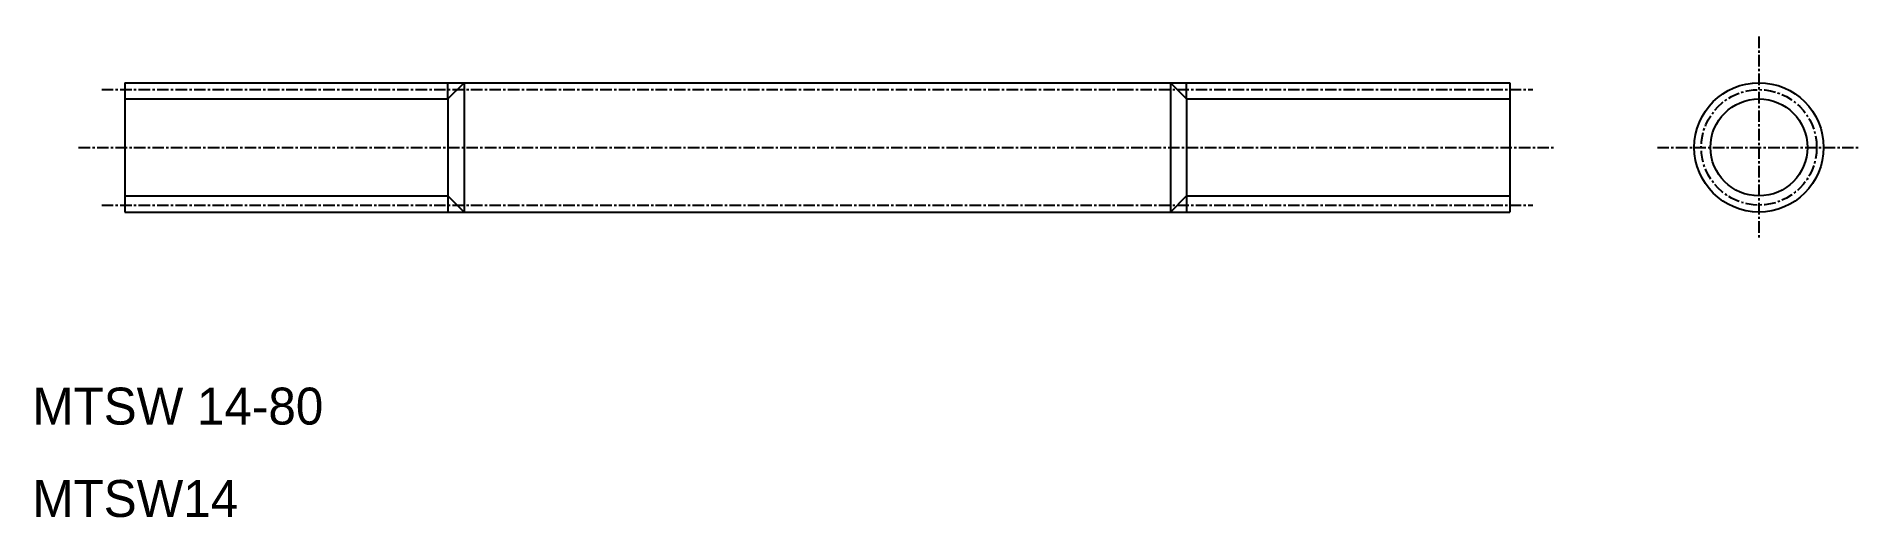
# Model space of a CAD drawing. Extents: x 10 to 208, y 10 to 62.
import ezdxf

# ---------------------------------------------------------------- set-up
doc = ezdxf.new("R2010")
doc.units = 0
doc.linetypes.add('CENTER', pattern=[2, 1.25, -0.25, 0.25, -0.25])
doc.layers.get('0').update_dxf_attribs({"linetype": 'CONTINUOUS'})
doc.layers.add('CENTER', color=1, linetype='CENTER')

msp = doc.modelspace()

# ---------------------------------------------------------------- linework, layer by layer
at = {"color": 7, "linetype": 'CONTINUOUS'}
for p, q in [((20, 57), (170, 57)), ((20, 57), (20, 43)), ((56.75, 57), (56.75, 43)), ((133.25, 57), (133.25, 43)), ((170, 57), (170, 43)), ((20, 53.5), (20, 53.5)), ((20, 50), (20, 50)), ((20, 43), (170, 43))]:
    msp.add_line(p, q, dxfattribs=at)
at = {"color": 3, "linetype": 'CONTINUOUS'}
for p, q in [((55, 55.25), (56.75, 57)), ((55, 55.25), (55, 57)), ((135, 55.25), (133.25, 57)), ((135, 55.25), (135, 57)), ((20, 55.25), (55, 55.25)), ((55, 55.25), (55, 44.75)), ((135, 55.25), (170, 55.25)), ((135, 55.25), (135, 44.75)), ((135, 54.75), (135, 53.75)), ((135, 46.25), (135, 45.25)), ((20, 44.75), (55, 44.75)), ((56.75, 43), (55, 44.75)), ((55, 44.75), (55, 43)), ((133.25, 43), (135, 44.75)), ((135, 44.75), (170, 44.75)), ((135, 44.75), (135, 43))]:
    msp.add_line(p, q, dxfattribs=at)
at = {"color": 7, "linetype": 'CONTINUOUS'}
msp.add_circle((197, 50), 7, dxfattribs=at)
at = {"color": 3, "linetype": 'CONTINUOUS'}
msp.add_circle((197, 50), 5.25, dxfattribs=at)
at = {"layer": 'CENTER', "color": 1, "linetype": 'CENTER'}
for p, q in [((197, 62), (197, 40)), ((17.5, 56.25), (128, 56.25)), ((128, 56.25), (172.5, 56.25)), ((15, 50), (175, 50)), ((186, 50), (208, 50)), ((17.5, 43.75), (128, 43.75)), ((128, 43.75), (172.5, 43.75))]:
    msp.add_line(p, q, dxfattribs=at)
msp.add_circle((197, 50), 6.25, dxfattribs=at)

# ---------------------------------------------------------------- texts
at = {"color": 7, "linetype": 'CONTINUOUS'}
for s, p in [('MTSW 14-80', (10, 20)), ('MTSW14', (10, 10))]:
    msp.add_text(s, height=4, dxfattribs=at).set_placement(p)

doc.saveas('drawing.dxf')
